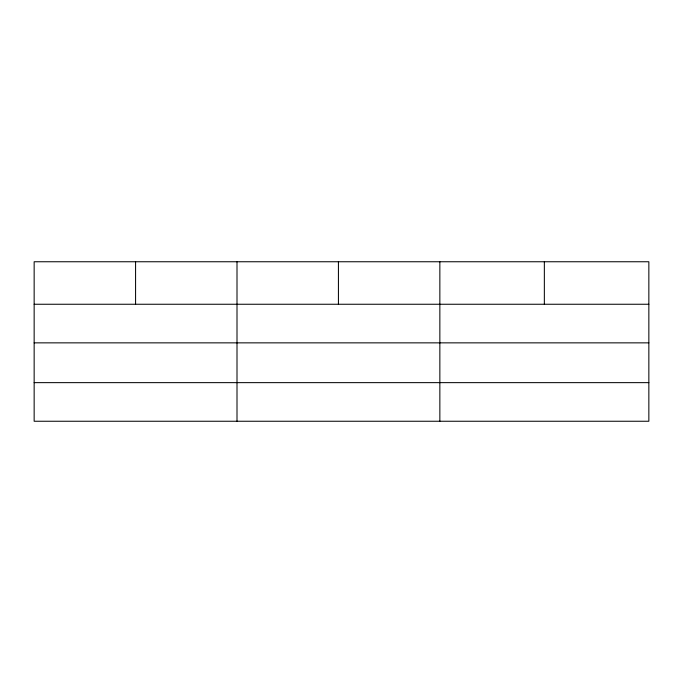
<?xml version="1.0" encoding="UTF-8"?>
<svg xmlns="http://www.w3.org/2000/svg" width="683" height="683" viewBox="0 0 683 683"><rect width="100%" height="100%" fill="white"/><g stroke="black" fill="none" stroke-linecap="round" stroke-linejoin="round"><path stroke-width="1.02" d="M648.85 342.857L648.85 261.751L34.15 261.751L34.15 421.249L648.85 421.249L648.85 342.857L34.15 342.857M34.15 304.251L648.85 304.251M34.15 382.642L648.85 382.642M544.351 261.751L544.351 304.251M439.852 261.751L439.852 421.249M338.426 261.751L338.426 304.251M237.001 261.751L237.001 421.249M135.576 261.751L135.576 304.251"/></g></svg>
